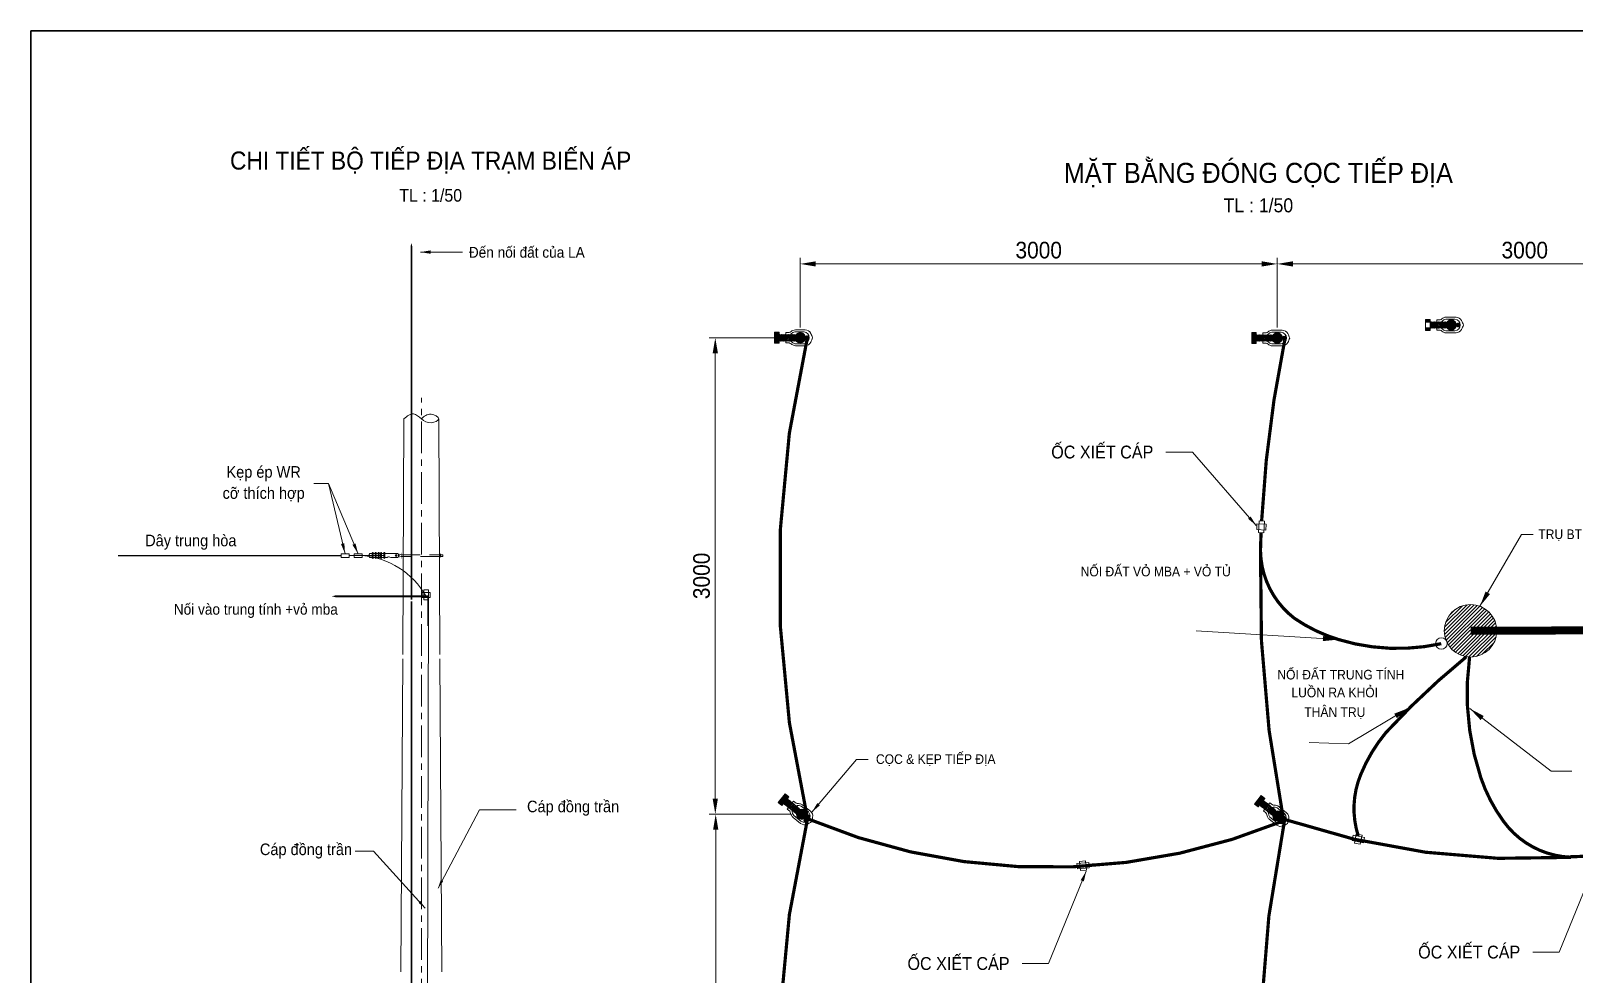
# Model space of a CAD drawing. Header units: millimetres. Extents: x 330554 to 656471, y 11007 to 130943.
# Drawn here: x 481344 to 492492, y 99739 to 106551 of the extents above; entities that cross this region are included whole.
import ezdxf
from ezdxf.enums import TextEntityAlignment as Align

# ---------------------------------------------------------------- set-up
doc = ezdxf.new("R2010")
doc.units = ezdxf.units.MM
doc.header["$LTSCALE"] = 6
doc.linetypes.add('CENTER', pattern=[50.8, 31.75, -6.35, 6.35, -6.35])
doc.linetypes.add('DASHED', pattern=[19.05, 12.7, -6.35])
for name, color, linetype, lineweight in [('Co ban', 3, 'Continuous', 13), ('DIM', 4, 'Continuous', 13), ('Duong day', 5, 'Continuous', 30), ('Hatch', 250, 'Continuous', 13), ('Net dam', 1, 'Continuous', 18), ('netlonkhungten', 32, 'Continuous', 35), ('Text', 7, 'Continuous', 13), ('Truc', 6, 'Continuous', 9)]:
    doc.layers.add(name, color=color, linetype=linetype, lineweight=lineweight)
doc.styles.add('VNI-HELVE', font='VHELVEN.TTF', dxfattribs={"width": 0.9})
doc.dimstyles.new('D50', dxfattribs={"dimtxt": 60, "dimasz": 75, "dimexe": 30, "dimexo": 50, "dimgap": 25, "dimtad": 1, "dimdec": 0, "dimdsep": 46, "dimtxsty": 'VNI-HELVE', "dimcen": 0, "dimclrd": 256, "dimclre": 256, "dimclrt": 7, "dimadec": 0, "dimazin": 0, "dimtfac": 1, "dimtdec": 0, "dimtmove": 1, "dimatfit": 3, "dimfxl": 1, "dimtolj": 1, "dimtzin": 0, "dimlwd": -1, "dimlwe": -1, "dimarcsym": 0})

# ---------------------------------------------------------------- blocks, each defined once
blk = doc.blocks.new('*D279')
at = {"layer": 'Defpoints', "color": 0, "transparency": 16777216}
for p in [(486901, 104335, 3), (486288, 100894), (486912, 100894, 3)]:
    blk.add_point(p, dxfattribs=at)
at = {"layer": 'DIM', "transparency": 16777216}
for p, q in [((486826, 104335), (486243, 104335)), ((486288, 104222), (486288, 101007)), ((486837, 100894), (486243, 100894))]:
    blk.add_line(p, q, dxfattribs=at)
for points in [[(486269, 104222), (486307, 104222), (486288, 104335)], [(486269, 101007), (486307, 101007), (486288, 100894)]]:
    blk.add_solid(points, dxfattribs=at)
at = {"layer": 'DIM', "color": 7, "transparency": 16777216, "insert": (486189, 102615), "char_height": 270, "attachment_point": 5, "rotation": 90, "style": 'VNI-HELVE'}
blk.add_mtext('\\A1;{\\H0.4444x;3000}', dxfattribs=at)
blk = doc.blocks.new('*D280')
at = {"layer": 'Defpoints', "color": 0, "transparency": 16777216}
for p in [(486912, 100894), (486291, 97394), (486902, 97394, 3)]:
    blk.add_point(p, dxfattribs=at)
at = {"layer": 'DIM', "transparency": 16777216}
for p, q in [((486837, 100894), (486246, 100894)), ((486291, 100782), (486291, 97506)), ((486827, 97394), (486246, 97394))]:
    blk.add_line(p, q, dxfattribs=at)
for points in [[(486272, 100782), (486310, 100782), (486291, 100894)], [(486272, 97506), (486310, 97506), (486291, 97394)]]:
    blk.add_solid(points, dxfattribs=at)
at = {"layer": 'DIM', "color": 7, "transparency": 16777216, "insert": (486192, 99144), "char_height": 270, "attachment_point": 5, "rotation": 90, "style": 'VNI-HELVE'}
blk.add_mtext('\\A1;{\\H0.4444x;3000}', dxfattribs=at)
blk = doc.blocks.new('*D281')
at = {"layer": 'Defpoints', "color": 0, "transparency": 16777216}
for p in [(490347, 104868), (486901, 104335, 3), (490347, 104333, 3)]:
    blk.add_point(p, dxfattribs=at)
at = {"layer": 'DIM', "transparency": 16777216}
for p, q in [((486901, 104410), (486901, 104913)), ((490347, 104408), (490347, 104913)), ((487014, 104868), (490235, 104868))]:
    blk.add_line(p, q, dxfattribs=at)
for points in [[(487014, 104887), (487014, 104849), (486901, 104868)], [(490235, 104887), (490235, 104849), (490347, 104868)]]:
    blk.add_solid(points, dxfattribs=at)
at = {"layer": 'DIM', "color": 7, "transparency": 16777216, "insert": (488624, 104967), "char_height": 270, "attachment_point": 5, "style": 'VNI-HELVE'}
blk.add_mtext('\\A1;{\\H0.4444x;3000}', dxfattribs=at)
blk = doc.blocks.new('*D282')
at = {"layer": 'Defpoints', "color": 0, "transparency": 16777216}
for p in [(493923, 104868), (490347, 104333, 3), (493923, 104333, 3)]:
    blk.add_point(p, dxfattribs=at)
at = {"layer": 'DIM', "transparency": 16777216}
for p, q in [((490347, 104408), (490347, 104913)), ((493923, 104408), (493923, 104913)), ((490460, 104868), (493811, 104868))]:
    blk.add_line(p, q, dxfattribs=at)
for points in [[(490460, 104887), (490460, 104849), (490347, 104868)], [(493811, 104887), (493811, 104849), (493923, 104868)]]:
    blk.add_solid(points, dxfattribs=at)
at = {"layer": 'DIM', "color": 7, "transparency": 16777216, "insert": (492135, 104967), "char_height": 270, "attachment_point": 5, "style": 'VNI-HELVE'}
blk.add_mtext('\\A1;{\\H0.4444x;3000}', dxfattribs=at)

msp = doc.modelspace()

# ---------------------------------------------------------------- hatches: boundary and pattern name
at = {"layer": 'Hatch'}
h = msp.add_hatch(dxfattribs=at)
h.set_pattern_fill('LINE', color=256, scale=0.926166, angle=45, style=0)
h.set_pattern_definition([(135, (1190933.7444, -50868.845), (2.079300986, 2.079300986), [])])
h.paths.add_polyline_path([(491417.887, 104466.332), (491451.134, 104466.332), (491451.134, 104446.989), (491417.887, 104446.989)])
h = msp.add_hatch(dxfattribs=at)
h.set_pattern_fill('LINE', color=256, scale=0.926166, angle=45, style=0)
h.set_pattern_definition([(135, (1190516.4813, -50868.845), (2.079300986, 2.079300986), [])])
h.paths.add_polyline_path([(491565.653, 104426.848, -1), (491639.746, 104426.848, -1)])
h = msp.add_hatch(dxfattribs=at)
h.set_pattern_fill('LINE', color=256, scale=0.926166, angle=45, style=0)
h.set_pattern_definition([(135, (1186232.2242, -50960.8487), (2.079300986, 2.079300986), [])])
h.paths.add_polyline_path([(486716.366, 104374.328), (486749.614, 104374.328), (486749.614, 104354.985), (486716.366, 104354.985)])
h = msp.add_hatch(dxfattribs=at)
h.set_pattern_fill('LINE', color=256, scale=0.926166, style=0)
h.set_pattern_definition([(180, (1186232.2242, -50960.8487), (0, 2.940575654), [])])
h.paths.add_polyline_path([(486716.366, 104354.985), (486749.614, 104354.985), (486749.614, 104314.704), (486716.366, 104314.704)])
h = msp.add_hatch(dxfattribs=at)
h.set_pattern_fill('LINE', color=256, scale=0.926166, angle=45, style=0)
h.set_pattern_definition([(135, (1185814.961, -50960.8487), (2.079300986, 2.079300986), [])])
h.paths.add_polyline_path([(486864.133, 104334.844, -1), (486938.226, 104334.844, -1)])
h = msp.add_hatch(dxfattribs=at)
h.set_pattern_fill('LINE', color=256, scale=0.926166, angle=45, style=0)
h.set_pattern_definition([(135, (1189678.3913, -50962.9347), (2.079300986, 2.079300986), [])])
h.paths.add_polyline_path([(490162.534, 104372.242), (490195.781, 104372.242), (490195.781, 104352.899), (490162.534, 104352.899)])
h = msp.add_hatch(dxfattribs=at)
h.set_pattern_fill('LINE', color=256, scale=0.926166, style=0)
h.set_pattern_definition([(180, (1189678.3913, -50962.9347), (0, 2.940575654), [])])
h.paths.add_polyline_path([(490162.534, 104352.899), (490195.781, 104352.899), (490195.781, 104312.618), (490162.534, 104312.618)])
h = msp.add_hatch(dxfattribs=at)
h.set_pattern_fill('LINE', color=256, scale=0.926166, angle=45, style=0)
h.set_pattern_definition([(135, (1189261.1282, -50962.9347), (2.079300986, 2.079300986), [])])
h.paths.add_polyline_path([(490310.3, 104332.758, -1), (490384.393, 104332.758, -1)])
h = msp.add_hatch(dxfattribs=at)
h.set_pattern_fill('LINE', color=256, scale=0.926166, angle=45, style=0)
h.set_pattern_definition([(225, (1190933.7444, 259722.5414), (2.079300986, -2.079300986), [])])
h.paths.add_polyline_path([(491417.887, 104387.365), (491451.134, 104387.365), (491451.134, 104406.708), (491417.887, 104406.708)])
h = msp.add_hatch(dxfattribs=at)
h.set_pattern_fill('LINE', color=256, scale=0.926166, angle=45, style=0)
h.set_pattern_definition([(225, (1186232.2242, 259630.5376), (2.079300986, -2.079300986), [])])
h.paths.add_polyline_path([(486716.366, 104295.361), (486749.614, 104295.361), (486749.614, 104314.704), (486716.366, 104314.704)])
h = msp.add_hatch(dxfattribs=at)
h.set_pattern_fill('LINE', color=256, scale=0.926166, angle=45, style=0)
h.set_pattern_definition([(225, (1189678.3913, 259628.4516), (2.079300986, -2.079300986), [])])
h.paths.add_polyline_path([(490162.534, 104293.275), (490195.781, 104293.275), (490195.781, 104312.618), (490162.534, 104312.618)])
h = msp.add_hatch(dxfattribs=at)
h.set_pattern_fill('LINE', color=256, scale=5.788535, angle=45, style=0)
h.set_pattern_definition([(45, (333052.846, 66706.126), (-12.9956312, 12.9956312), [])])
h.paths.add_polyline_path([(491553.56, 102218.698, 1), (491932.949, 102218.698, 1)])
h = msp.add_hatch(dxfattribs=at)
h.set_pattern_fill('LINE', color=256, scale=0.926166, angle=-38.6240022, style=0)
h.set_pattern_definition([(141.37599777, (936334.01, -456959.2913), (1.835527716, 2.29735134), [])])
h.paths.add_polyline_path([(486780.136, 101025.259), (486806.111, 101004.505), (486780.967, 100973.036), (486754.993, 100993.789)])
h = msp.add_hatch(dxfattribs=at)
h.set_pattern_fill('LINE', color=256, scale=0.926166, angle=6.3759978, style=0)
h.set_pattern_definition([(96.37599777, (936334.01, -456959.2913), (2.922386806, 0.326558617), [])])
h.paths.add_polyline_path([(486792.21, 101040.37), (486818.185, 101019.617), (486806.111, 101004.505), (486780.136, 101025.259)])
h = msp.add_hatch(dxfattribs=at)
h.set_pattern_fill('LINE', color=256, scale=0.926166, angle=-38.6240022, style=0)
h.set_pattern_definition([(141.37599777, (939773.259, -456970.9868), (1.835527716, 2.29735134), [])])
h.paths.add_polyline_path([(490219.385, 101013.563), (490245.36, 100992.81), (490220.217, 100961.34), (490194.242, 100982.093)])
h = msp.add_hatch(dxfattribs=at)
h.set_pattern_fill('LINE', color=256, scale=0.926166, angle=6.3759978, style=0)
h.set_pattern_definition([(96.37599777, (939773.259, -456970.9868), (2.922386806, 0.326558617), [])])
h.paths.add_polyline_path([(490231.459, 101028.675), (490257.434, 101007.922), (490245.36, 100992.81), (490219.385, 101013.563)])
h = msp.add_hatch(dxfattribs=at)
h.set_pattern_fill('LINE', color=256, scale=0.926166, angle=6.3759978, style=0)
h.set_pattern_definition([(186.37599777, (1130207.3072, -214306.96), (0.326558617, -2.922386806), [])])
h.paths.add_polyline_path([(486742.919, 100978.677), (486768.893, 100957.924), (486780.967, 100973.036), (486754.993, 100993.789)])
h = msp.add_hatch(dxfattribs=at)
h.set_pattern_fill('LINE', color=256, scale=0.926166, angle=6.3759978, style=0)
h.set_pattern_definition([(96.37599777, (936008.0194, -456698.8328), (2.922386806, 0.326558617), [])])
h.paths.add_polyline_path([(486883.008, 100917.287, -1), (486940.894, 100871.037, -1)])
h = msp.add_hatch(dxfattribs=at)
h.set_pattern_fill('LINE', color=256, scale=0.926166, angle=6.3759978, style=0)
h.set_pattern_definition([(186.37599777, (1133646.5563, -214318.6556), (0.326558617, -2.922386806), [])])
h.paths.add_polyline_path([(490182.168, 100966.982), (490208.143, 100946.228), (490220.217, 100961.34), (490194.242, 100982.093)])
h = msp.add_hatch(dxfattribs=at)
h.set_pattern_fill('LINE', color=256, scale=0.926166, angle=6.3759978, style=0)
h.set_pattern_definition([(96.37599777, (939447.2686, -456710.5283), (2.922386806, 0.326558617), [])])
h.paths.add_polyline_path([(490322.257, 100905.591, -1), (490380.143, 100859.342, -1)])

# ---------------------------------------------------------------- linework, layer by layer
at = {"layer": 'Co ban', "linetype": 'DASHED', "ltscale": 1.8}
for p, q in [((484018.451, 102768.118, -2.894), (484295.07, 102768.147, -2.894)), ((484295.132, 102755.927, -2.894), (484018.451, 102755.903, -2.894))]:
    msp.add_line(p, q, dxfattribs=at)
at = {"layer": 'Co ban'}
msp.add_line((484217.283, 102477.645, -2.894), (484198.019, 96151.207, -2.894), dxfattribs=at)
for points, elevation in [([(490215.46, 103012.947), (490211.673, 102927.725), (490250.249, 102926.011), (490254.036, 103011.233)], -3.473), ([(490267.145, 102988.758), (490200.41, 102991.724), (490198.51, 102948.974), (490265.245, 102946.008)], -3.473), ([(483642.823, 102747.228), (483584.512, 102747.228), (483584.512, 102775.089), (483642.823, 102775.089)], -2.894), ([(483736.659, 102747.228), (483678.348, 102747.228), (483678.348, 102775.089), (483736.659, 102775.089)], -2.894), ([(484229.485, 102458.416), (484171.648, 102458.416), (484171.648, 102495.466), (484229.485, 102495.466)], -2.894), ([(484183.851, 102441.746), (484183.851, 102513.544), (484217.283, 102513.544), (484217.283, 102441.746)], -2.894), ([(490970.863, 100687.761), (490887.083, 100703.827), (490894.356, 100741.75), (490978.136, 100725.684)], -2.894), ([(490959.311, 100743.644), (490946.73, 100678.038), (490904.703, 100686.098), (490917.284, 100751.704)], -2.894), ([(488962.309, 100557.346), (488968.096, 100490.796), (488925.464, 100487.089), (488919.677, 100553.639)], -3.473), ([(488988.663, 100506.731), (488903.677, 100499.341), (488900.333, 100537.81), (488985.318, 100545.2)], -3.473)]:
    msp.add_lwpolyline(points, close=True, dxfattribs=dict(at, elevation=elevation))
at = {"layer": 'Co ban', "elevation": -2.894}
for points in [[(483817.803, 102745.493), (483817.803, 102779.853, 1.027733994), (483810.667, 102779.853), (483810.667, 102745.493, 1.027733992), (483817.803, 102745.493)], [(483837.931, 102745.493), (483837.931, 102779.853, 1.027733994), (483830.796, 102779.853), (483830.796, 102745.493, 1.027733992), (483837.931, 102745.493)], [(483859.402, 102745.493), (483859.402, 102779.853, 1.027733994), (483852.267, 102779.853), (483852.267, 102745.493, 1.027733992), (483859.402, 102745.493)], [(483877.92, 102745.493), (483877.92, 102779.853, 1.027733994), (483870.785, 102779.853), (483870.785, 102745.493, 1.027733992), (483877.92, 102745.493)], [(483900.733, 102745.493), (483900.733, 102779.853, 1.027733994), (483893.597, 102779.853), (483893.597, 102745.493, 1.027733992), (483900.733, 102745.493)], [(483992.855, 102746.749, 0.508008624), (483992.909, 102777.875), (483791.904, 102777.996, 0.324322902), (483791.793, 102746.749), (483911.938, 102746.749, 0.168304844), (483921.154, 102751.249, -0.265370327), (483931.749, 102752.486, 0.080151677), (483956.923, 102746.749)]]:
    msp.add_lwpolyline(points, format="xyb", close=True, dxfattribs=at)
for points, const_width in [([(484024.453, 102783.642), (484024.453, 102738.874)], 2.29), ([(484296.3, 102783.654), (484296.3, 102738.885)], 2.29), ([(484301.597, 102775.496), (484301.597, 102748.32)], 12.215)]:
    msp.add_lwpolyline(points, dxfattribs=dict(at, const_width=const_width))
for points in [[(483995.833, 102749.43), (484018.37, 102755.903)], [(484018.451, 102768.118), (483996.465, 102774.495)], [(484000.655, 102760.066), (484007.269, 102761.848), (484000.737, 102763.742)], [(484296.684, 102768.154), (484319.997, 102768.154), (484319.997, 102755.939), (484296.684, 102755.939)]]:
    msp.add_lwpolyline(points, dxfattribs=at)
at = {"layer": 'Co ban'}
for radius in [7.891, 4.886]:
    msp.add_circle((483982.755, 102762.126, -2.894), radius, dxfattribs=at)
msp.add_arc((483688.698, 102174.868, -2.894), 588.798, 30.1152164, 85.3277251, dxfattribs=at)
msp.add_spline([(484039.335, 103749.786, -2.894), (484109.075, 103785.005, -2.894), (484164.694, 103749.349, -2.894), (484236.433, 103721.571, -2.894), (484290.052, 103748.912, -2.894), (484235.629, 103782.515, -2.894), (484164.694, 103749.349, -2.894)], degree=3, dxfattribs=at)
at = {"layer": 'Duong day', "ltscale": 3, "elevation": -6.027}
msp.add_lwpolyline([(484093.139, 104167.055, 12.529, 12.529, 0), (484093.036, 104878.852, 66.823, 0, 0), (484093.036, 105019.046, 0, 0, 0)], format="xyseb", dxfattribs=at)
at = {"layer": 'Duong day', "ltscale": 2, "const_width": 23.154}
for points in [[(486953.268, 100867.309, -0.117308238), (486952.654, 104332.758, -5.627853666)], [(490234.287, 103012.111, -0.037833355), (490400.992, 104317.374)], [(490225.769, 102790.033, -0.004224011), (490230.322, 102926.896)], [(490391.565, 100858.632, -0.056040768), (490226.006, 102795.147, -0.035614051)], [(486953.268, 100856.139, 0.11759671), (486953.268, 97393.965, 5.627853666)], [(490390.306, 100845.128, -0.199495797), (486953.268, 100861.738)], [(490399.46, 100847.461, 0.101766632), (490398.845, 97382.012, 5.627853666)], [(492467.23, 100582.356, -0.096904686), (490396.25, 100857.385, -0.047638755)]]:
    msp.add_lwpolyline(points, format="xyb", dxfattribs=at)
at = {"layer": 'Duong day', "ltscale": 3, "const_width": 12.529, "elevation": -6.027}
msp.add_lwpolyline([(484093.482, 102443.341), (484093.139, 104167.055)], dxfattribs=at)
at = {"layer": 'Duong day', "ltscale": 2, "const_width": 23.154, "elevation": -3.473}
for points in [[(491531.638, 102125.675, -0.129302108), (490789.467, 102155.48, -0.076282544), (490471.333, 102308.529, -0.228568386), (490226.006, 102795.147, -0.228568386)], [(491713.376, 102031.182, 0.036429537), (491131.81, 101483.479, 0.076282544), (490950.141, 101180.774, 0.178095917), (490932.555, 100736.389, 0.228568386)], [(491736.258, 102027.416, 0.1148194), (491817.495, 101158.047, 0.076282544), (491980.084, 100844.681, 0.231702664), (492467.137, 100583.428, 0.228568386)], [(492608.777, 100594.069, -0.015625885), (492463.559, 100586.767, -0.002588427)], [(489043.645, 100529.216, -0.002588427), (488987.067, 100525.09, -0.002588427)]]:
    msp.add_lwpolyline(points, format="xyb", dxfattribs=at)
at = {"layer": 'Duong day', "elevation": -2.894}
for points in [[(483584.512, 102761.159), (481974.69, 102761.159)], [(483900.733, 102762.673), (483642.823, 102761.159)]]:
    msp.add_lwpolyline(points, dxfattribs=at)
at = {"layer": 'Duong day', "ltscale": 3}
msp.add_lwpolyline([(484214.197, 102253.805, 12.529, 12.529, 0), (484214.197, 102467.815, 14.095, 14.095, 0), (483674.396, 102467.815, 75.176, 0, 0), (483516.677, 102467.815, 0, 0, 0)], format="xyseb", dxfattribs=at)
at = {"layer": 'Duong day', "linetype": 'DASHED', "ltscale": 2, "const_width": 12.529, "elevation": 0.238}
msp.add_lwpolyline([(484093.036, 102431.727), (484093.036, 96070.579), (483902.647, 96070.579)], dxfattribs=at)
at = {"layer": 'Duong day', "ltscale": 2, "const_width": 57.885, "elevation": -3.473}
msp.add_lwpolyline([(491743.255, 102218.698), (495373.347, 102231.281)], dxfattribs=at)
at = {"layer": 'Net dam', "elevation": -2.894}
for points in [[(491451.134, 104387.365), (491417.887, 104387.365), (491417.887, 104466.332), (491451.134, 104466.332)], [(491565.653, 104446.953), (491565.653, 104403.352), (491561.645, 104406.93), (491565.653, 104446.953)]]:
    msp.add_lwpolyline(points, close=True, dxfattribs=at)
for points in [[(491455.842, 104450.252), (491451.134, 104446.989), (491451.134, 104403.261)], [(491451.134, 104403.261), (491451.136, 104403.259), (491455.763, 104406.837), (491459.771, 104446.86), (491455.842, 104450.252)], [(491455.842, 104450.252), (491451.136, 104403.259)], [(491464.674, 104450.345), (491459.78, 104446.953), (491455.772, 104406.93), (491459.968, 104403.352), (491464.595, 104406.93), (491468.603, 104446.953), (491464.674, 104450.345)], [(491464.674, 104450.345), (491459.968, 104403.352)], [(491473.497, 104450.345), (491468.603, 104446.953), (491464.595, 104406.93), (491468.791, 104403.352), (491473.418, 104406.93), (491477.426, 104446.953), (491473.497, 104450.345)], [(491473.497, 104450.345), (491468.791, 104403.352)], [(491482.32, 104450.345), (491477.426, 104446.953), (491473.418, 104406.93), (491477.614, 104403.352), (491482.241, 104406.93), (491486.248, 104446.953), (491482.32, 104450.345)], [(491482.32, 104450.345), (491477.614, 104403.352)], [(491491.142, 104450.345), (491486.248, 104446.953), (491482.241, 104406.93), (491486.437, 104403.352), (491491.063, 104406.93), (491495.071, 104446.953), (491491.142, 104450.345)], [(491491.142, 104450.345), (491486.437, 104403.352)], [(491503.894, 104446.953), (491499.965, 104450.345), (491495.071, 104446.953), (491491.063, 104406.93), (491495.259, 104403.352), (491499.886, 104406.93)], [(491526.354, 104406.93), (491530.55, 104403.352), (491535.177, 104406.93), (491539.185, 104446.953), (491535.256, 104450.345), (491530.362, 104446.953)], [(491535.256, 104450.345), (491530.55, 104403.352)], [(491544.079, 104450.345), (491539.185, 104446.953), (491535.177, 104406.93), (491539.373, 104403.352), (491544, 104406.93), (491548.008, 104446.953), (491544.079, 104450.345)], [(491544.079, 104450.345), (491539.373, 104403.352)], [(491552.901, 104450.345), (491548.008, 104446.953), (491544, 104406.93), (491548.196, 104403.352), (491552.823, 104406.93), (491556.83, 104446.953), (491552.901, 104450.345)], [(491552.901, 104450.345), (491548.196, 104403.352)], [(491561.724, 104450.345), (491556.83, 104446.953), (491552.823, 104406.93), (491557.019, 104403.352), (491561.645, 104406.93), (491565.653, 104446.953), (491561.724, 104450.345)], [(491561.724, 104450.345), (491557.019, 104403.352)], [(491451.134, 104446.989), (491417.887, 104446.989)], [(491451.134, 104406.708), (491417.887, 104406.708)], [(491498.669, 104437.401), (491495.259, 104403.352)], [(491527.8, 104421.372), (491529.74, 104440.743)], [(484039.335, 103749.786), (484030.706, 102047.166)], [(484298.739, 102047.125), (484290.076, 103749.594)], [(484030.535, 102015.843), (484017.522, 99755.009)], [(484311.976, 99754.967), (484298.911, 102015.801)]]:
    msp.add_lwpolyline(points, dxfattribs=at)
for points in [[(491498.669, 104389.654), (491522.745, 104389.654, -0.076893227), (491536.685, 104381.86, 0.067086284), (491548.719, 104374.678, 0.109258483), (491568.842, 104369.579), (491638.215, 104369.579, 0.268911551), (491678.745, 104395.083, 0.035181457), (491692.376, 104426.848, 0.035181457), (491678.745, 104458.613, 0.268911551), (491638.215, 104484.117), (491568.842, 104484.117, 0.109258483), (491548.719, 104479.018, 0.067086284), (491536.685, 104471.836, -0.076893227), (491522.745, 104464.042), (491498.669, 104464.042)], [(491563.721, 104384.082), (491630.418, 104384.082, 0.89432669), (491630.418, 104469.615), (491563.721, 104469.615, 0.848047465)]]:
    msp.add_lwpolyline(points, format="xyb", close=True, dxfattribs=at)
at = {"layer": 'Net dam', "linetype": 'DASHED', "ltscale": 0.08, "elevation": -2.894}
for points in [[(491499.965, 104450.345), (491498.669, 104437.401)], [(491512.717, 104446.953), (491508.788, 104450.345), (491503.894, 104446.953), (491499.886, 104406.93), (491504.082, 104403.352), (491508.709, 104406.93)], [(491521.539, 104446.953), (491517.61, 104450.345), (491512.717, 104446.953), (491508.709, 104406.93), (491512.905, 104403.352), (491517.532, 104406.93)], [(491529.74, 104440.743), (491530.362, 104446.953), (491526.433, 104450.345), (491521.539, 104446.953), (491517.532, 104406.93), (491521.728, 104403.352), (491526.354, 104406.93), (491527.795, 104421.32)]]:
    msp.add_lwpolyline(points, dxfattribs=at)
at = {"layer": 'Net dam', "linetype": 'DASHED', "ltscale": 0.05, "elevation": -2.894}
for points in [[(491508.788, 104450.345), (491504.082, 104403.352)], [(491517.61, 104450.345), (491512.905, 104403.352)], [(491526.433, 104450.345), (491521.728, 104403.352)]]:
    msp.add_lwpolyline(points, dxfattribs=at)
at = {"layer": 'Net dam'}
for points in [[(486749.614, 104295.361), (486716.366, 104295.361), (486716.366, 104374.328), (486749.614, 104374.328)], [(486864.133, 104354.949), (486864.133, 104311.348), (486860.125, 104314.926), (486864.133, 104354.949)], [(490195.781, 104293.275), (490162.534, 104293.275), (490162.534, 104372.242), (490195.781, 104372.242)], [(490310.3, 104352.863), (490310.3, 104309.262), (490306.292, 104312.84), (490310.3, 104352.863)], [(486768.893, 100957.924), (486742.919, 100978.677), (486792.21, 101040.37), (486818.185, 101019.617)], [(490208.143, 100946.228), (490182.168, 100966.982), (490231.459, 101028.675), (490257.434, 101007.922)], [(486895.558, 100932.994), (486868.342, 100898.93), (486867.444, 100904.227), (486895.558, 100932.994)], [(490334.807, 100921.298), (490307.591, 100887.235), (490306.693, 100892.532), (490334.807, 100921.298)]]:
    msp.add_lwpolyline(points, close=True, dxfattribs=at)
for points in [[(486749.614, 104354.985), (486716.366, 104354.985)], [(486754.322, 104358.248), (486749.614, 104354.985), (486749.614, 104311.257)], [(486749.614, 104311.257), (486749.616, 104311.255), (486754.243, 104314.833), (486758.251, 104354.856), (486754.322, 104358.248)], [(486754.322, 104358.248), (486749.616, 104311.255)], [(486763.154, 104358.341), (486758.26, 104354.949), (486754.252, 104314.926), (486758.448, 104311.348), (486763.075, 104314.926), (486767.083, 104354.949), (486763.154, 104358.341)], [(486763.154, 104358.341), (486758.448, 104311.348)], [(486771.977, 104358.341), (486767.083, 104354.949), (486763.075, 104314.926), (486767.271, 104311.348), (486771.898, 104314.926), (486775.905, 104354.949), (486771.977, 104358.341)], [(486771.977, 104358.341), (486767.271, 104311.348)], [(486780.799, 104358.341), (486775.905, 104354.949), (486771.898, 104314.926), (486776.094, 104311.348), (486780.72, 104314.926), (486784.728, 104354.949), (486780.799, 104358.341)], [(486780.799, 104358.341), (486776.094, 104311.348)], [(486789.622, 104358.341), (486784.728, 104354.949), (486780.72, 104314.926), (486784.916, 104311.348), (486789.543, 104314.926), (486793.551, 104354.949), (486789.622, 104358.341)], [(486789.622, 104358.341), (486784.916, 104311.348)], [(486802.374, 104354.949), (486798.445, 104358.341), (486793.551, 104354.949), (486789.543, 104314.926), (486793.739, 104311.348), (486798.366, 104314.926)], [(486797.149, 104345.397), (486793.739, 104311.348)], [(486824.834, 104314.926), (486829.03, 104311.348), (486833.657, 104314.926), (486837.665, 104354.949), (486833.736, 104358.341), (486828.842, 104354.949)], [(486826.28, 104329.368), (486828.22, 104348.739)], [(486833.736, 104358.341), (486829.03, 104311.348)], [(486842.558, 104358.341), (486837.665, 104354.949), (486833.657, 104314.926), (486837.853, 104311.348), (486842.48, 104314.926), (486846.487, 104354.949), (486842.558, 104358.341)], [(486842.558, 104358.341), (486837.853, 104311.348)], [(486851.381, 104358.341), (486846.487, 104354.949), (486842.48, 104314.926), (486846.676, 104311.348), (486851.302, 104314.926), (486855.31, 104354.949), (486851.381, 104358.341)], [(486851.381, 104358.341), (486846.676, 104311.348)], [(486860.204, 104358.341), (486855.31, 104354.949), (486851.302, 104314.926), (486855.498, 104311.348), (486860.125, 104314.926), (486864.133, 104354.949), (486860.204, 104358.341)], [(486860.204, 104358.341), (486855.498, 104311.348)], [(490195.781, 104352.899), (490162.534, 104352.899)], [(490200.489, 104356.162), (490195.781, 104352.899), (490195.781, 104309.171)], [(490195.781, 104309.171), (490195.783, 104309.169), (490200.41, 104312.747), (490204.418, 104352.77), (490200.489, 104356.162)], [(490200.489, 104356.162), (490195.783, 104309.169)], [(490209.321, 104356.255), (490204.427, 104352.863), (490200.419, 104312.84), (490204.615, 104309.262), (490209.242, 104312.84), (490213.25, 104352.863), (490209.321, 104356.255)], [(490209.321, 104356.255), (490204.615, 104309.262)], [(490218.144, 104356.255), (490213.25, 104352.863), (490209.242, 104312.84), (490213.438, 104309.262), (490218.065, 104312.84), (490222.072, 104352.863), (490218.144, 104356.255)], [(490218.144, 104356.255), (490213.438, 104309.262)], [(490226.966, 104356.255), (490222.072, 104352.863), (490218.065, 104312.84), (490222.261, 104309.262), (490226.887, 104312.84), (490230.895, 104352.863), (490226.966, 104356.255)], [(490226.966, 104356.255), (490222.261, 104309.262)], [(490235.789, 104356.255), (490230.895, 104352.863), (490226.887, 104312.84), (490231.083, 104309.262), (490235.71, 104312.84), (490239.718, 104352.863), (490235.789, 104356.255)], [(490235.789, 104356.255), (490231.083, 104309.262)], [(490248.541, 104352.863), (490244.612, 104356.255), (490239.718, 104352.863), (490235.71, 104312.84), (490239.906, 104309.262), (490244.533, 104312.84)], [(490243.316, 104343.311), (490239.906, 104309.262)], [(490271.001, 104312.84), (490275.197, 104309.262), (490279.824, 104312.84), (490283.832, 104352.863), (490279.903, 104356.255), (490275.009, 104352.863)], [(490272.447, 104327.282), (490274.387, 104346.653)], [(490279.903, 104356.255), (490275.197, 104309.262)], [(490288.726, 104356.255), (490283.832, 104352.863), (490279.824, 104312.84), (490284.02, 104309.262), (490288.647, 104312.84), (490292.654, 104352.863), (490288.726, 104356.255)], [(490288.726, 104356.255), (490284.02, 104309.262)], [(490297.548, 104356.255), (490292.654, 104352.863), (490288.647, 104312.84), (490292.843, 104309.262), (490297.469, 104312.84), (490301.477, 104352.863), (490297.548, 104356.255)], [(490297.548, 104356.255), (490292.843, 104309.262)], [(490306.371, 104356.255), (490301.477, 104352.863), (490297.469, 104312.84), (490301.665, 104309.262), (490306.292, 104312.84), (490310.3, 104352.863), (490306.371, 104356.255)], [(490306.371, 104356.255), (490301.665, 104309.262)], [(486749.614, 104314.704), (486716.366, 104314.704)], [(490195.781, 104312.618), (490162.534, 104312.618)], [(486811.826, 101004.116), (486806.111, 101004.505), (486778.816, 100970.343)], [(486811.826, 101004.116), (486778.816, 100970.34)], [(486778.816, 100970.343), (486778.816, 100970.34), (486784.664, 100970.247), (486812.778, 100999.014), (486811.826, 101004.116)], [(486806.111, 101004.505), (486780.136, 101025.259)], [(486818.784, 100998.676), (486812.843, 100999.08), (486784.73, 100970.314), (486785.774, 100964.899), (486791.623, 100964.807), (486819.736, 100993.573), (486818.784, 100998.676)], [(486818.784, 100998.676), (486785.774, 100964.899)], [(490245.36, 100992.81), (490219.385, 101013.563)], [(486780.967, 100973.036), (486754.993, 100993.789)], [(486825.677, 100993.168), (486819.736, 100993.573), (486791.623, 100964.807), (486792.667, 100959.392), (486798.515, 100959.299), (486826.629, 100988.066), (486825.677, 100993.168)], [(486825.677, 100993.168), (486792.667, 100959.392)], [(486832.57, 100987.661), (486826.629, 100988.066), (486798.515, 100959.299), (486799.56, 100953.885), (486805.408, 100953.792), (486833.522, 100982.559), (486832.57, 100987.661)], [(486832.57, 100987.661), (486799.56, 100953.885)], [(486839.463, 100982.154), (486833.522, 100982.559), (486805.408, 100953.792), (486806.453, 100948.378), (486812.301, 100948.285), (486840.415, 100977.052), (486839.463, 100982.154)], [(486839.463, 100982.154), (486806.453, 100948.378)], [(486847.308, 100971.544), (486846.355, 100976.647), (486840.415, 100977.052), (486812.301, 100948.285), (486813.346, 100942.87), (486819.194, 100942.778)], [(486837.263, 100967.343), (486813.346, 100942.87)], [(486839.872, 100926.256), (486840.917, 100920.842), (486846.765, 100920.749), (486874.879, 100949.515), (486873.927, 100954.618), (486867.986, 100955.023)], [(486873.927, 100954.618), (486840.917, 100920.842)], [(486880.82, 100949.111), (486874.879, 100949.515), (486846.765, 100920.749), (486847.81, 100915.334), (486853.658, 100915.242), (486881.772, 100944.008), (486880.82, 100949.111)], [(486880.82, 100949.111), (486847.81, 100915.334)], [(486850.017, 100936.636), (486863.624, 100950.559)], [(486887.713, 100943.603), (486881.772, 100944.008), (486853.658, 100915.242), (486854.703, 100909.827), (486860.551, 100909.734), (486888.665, 100938.501), (486887.713, 100943.603)], [(486887.713, 100943.603), (486854.703, 100909.827)], [(486894.605, 100938.096), (486888.665, 100938.501), (486860.551, 100909.734), (486861.596, 100904.32), (486867.444, 100904.227), (486895.558, 100932.994), (486894.605, 100938.096)], [(486894.605, 100938.096), (486861.596, 100904.32)], [(490220.217, 100961.34), (490194.242, 100982.093)], [(490251.075, 100992.42), (490245.36, 100992.81), (490218.065, 100958.647)], [(490251.075, 100992.42), (490218.065, 100958.644)], [(490218.065, 100958.647), (490218.065, 100958.644), (490223.913, 100958.551), (490252.027, 100987.318), (490251.075, 100992.42)], [(490258.033, 100986.98), (490252.093, 100987.385), (490223.979, 100958.618), (490225.024, 100953.204), (490230.872, 100953.111), (490258.985, 100981.878), (490258.033, 100986.98)], [(490258.033, 100986.98), (490225.024, 100953.204)], [(490264.926, 100981.473), (490258.985, 100981.878), (490230.872, 100953.111), (490231.916, 100947.697), (490237.765, 100947.604), (490265.878, 100976.37), (490264.926, 100981.473)], [(490264.926, 100981.473), (490231.916, 100947.697)], [(490271.819, 100975.966), (490265.878, 100976.37), (490237.765, 100947.604), (490238.809, 100942.189), (490244.657, 100942.097), (490272.771, 100970.863), (490271.819, 100975.966)], [(490271.819, 100975.966), (490238.809, 100942.189)], [(490278.712, 100970.458), (490272.771, 100970.863), (490244.657, 100942.097), (490245.702, 100936.682), (490251.55, 100936.589), (490279.664, 100965.356), (490278.712, 100970.458)], [(490278.712, 100970.458), (490245.702, 100936.682)], [(490286.557, 100959.849), (490285.605, 100964.951), (490279.664, 100965.356), (490251.55, 100936.589), (490252.595, 100931.175), (490258.443, 100931.082)], [(490276.512, 100955.648), (490252.595, 100931.175)], [(490279.122, 100914.561), (490280.166, 100909.146), (490286.014, 100909.053), (490314.128, 100937.82), (490313.176, 100942.922), (490307.235, 100943.327)], [(490313.176, 100942.922), (490280.166, 100909.146)], [(490320.069, 100937.415), (490314.128, 100937.82), (490286.014, 100909.053), (490287.059, 100903.639), (490292.907, 100903.546), (490321.021, 100932.313), (490320.069, 100937.415)], [(490320.069, 100937.415), (490287.059, 100903.639)], [(490289.266, 100924.941), (490302.873, 100938.864)], [(490326.962, 100931.908), (490321.021, 100932.313), (490292.907, 100903.546), (490293.952, 100898.132), (490299.8, 100898.039), (490327.914, 100926.806), (490326.962, 100931.908)], [(490326.962, 100931.908), (490293.952, 100898.132)], [(490333.855, 100926.401), (490327.914, 100926.806), (490299.8, 100898.039), (490300.845, 100892.624), (490306.693, 100892.532), (490334.807, 100921.298), (490333.855, 100926.401)], [(490333.855, 100926.401), (490300.845, 100892.624)]]:
    msp.add_lwpolyline(points, dxfattribs=at)
for points in [[(486797.149, 104297.651), (486821.225, 104297.651, -0.076893227), (486835.165, 104289.856, 0.067086284), (486847.199, 104282.674, 0.109258483), (486867.321, 104277.575), (486936.695, 104277.575, 0.268911551), (486977.225, 104303.079, 0.035181457), (486990.856, 104334.844, 0.035181457), (486977.225, 104366.609, 0.268911551), (486936.695, 104392.113), (486867.321, 104392.113, 0.109258483), (486847.199, 104387.014, 0.067086284), (486835.165, 104379.833, -0.076893227), (486821.225, 104372.038), (486797.149, 104372.038)], [(486862.201, 104292.078), (486928.898, 104292.078, 0.89432669), (486928.898, 104377.611), (486862.201, 104377.611, 0.848047465)], [(490243.316, 104295.565), (490267.392, 104295.565, -0.076893227), (490281.332, 104287.77, 0.067086284), (490293.366, 104280.588, 0.109258483), (490313.488, 104275.489), (490382.862, 104275.489, 0.268911551), (490423.392, 104300.993, 0.035181457), (490437.023, 104332.758, 0.035181457), (490423.392, 104364.523, 0.268911551), (490382.862, 104390.027), (490313.488, 104390.027, 0.109258483), (490293.366, 104384.928, 0.067086284), (490281.332, 104377.747, -0.076893227), (490267.392, 104369.952), (490243.316, 104369.952)], [(490308.368, 104289.992), (490375.065, 104289.992, 0.89432669), (490375.065, 104375.525), (490308.368, 104375.525, 0.848047465)], [(486807.46, 100930.041), (486826.269, 100915.013, -0.076893227), (486832.295, 100900.222, 0.067086284), (486837.214, 100887.099, 0.109258483), (486849.752, 100870.555), (486903.95, 100827.251, 0.268911551), (486951.534, 100821.877, 0.035181457), (486982.012, 100838.185, 0.035181457), (486991.19, 100871.511, 0.268911551), (486975.446, 100916.735), (486921.247, 100960.039, 0.109258483), (486902.343, 100968.615, 0.067086284), (486888.458, 100970.517, -0.076893227), (486872.702, 100973.129), (486853.893, 100988.157)], [(486854.804, 100885.081), (486906.911, 100843.449, 0.89432669), (486960.302, 100910.272), (486908.194, 100951.905, 0.848047465)], [(490246.709, 100918.346), (490265.518, 100903.317, -0.076893227), (490271.544, 100888.526, 0.067086284), (490276.463, 100875.403, 0.109258483), (490289.001, 100858.859), (490343.199, 100815.556, 0.268911551), (490390.783, 100810.182, 0.035181457), (490421.261, 100826.49, 0.035181457), (490430.439, 100859.816, 0.268911551), (490414.695, 100905.04), (490360.496, 100948.343, 0.109258483), (490341.593, 100956.92, 0.067086284), (490327.708, 100958.821, -0.076893227), (490311.952, 100961.433), (490293.142, 100976.461)], [(490294.053, 100873.386), (490346.161, 100831.753, 0.89432669), (490399.551, 100898.576), (490347.443, 100940.209, 0.848047465)]]:
    msp.add_lwpolyline(points, format="xyb", close=True, dxfattribs=at)
at = {"layer": 'Net dam', "linetype": 'DASHED', "ltscale": 0.08}
for points in [[(486798.445, 104358.341), (486797.149, 104345.397)], [(486811.196, 104354.949), (486807.268, 104358.341), (486802.374, 104354.949), (486798.366, 104314.926), (486802.562, 104311.348), (486807.189, 104314.926)], [(486820.019, 104354.949), (486816.09, 104358.341), (486811.196, 104354.949), (486807.189, 104314.926), (486811.385, 104311.348), (486816.011, 104314.926)], [(486828.22, 104348.739), (486828.842, 104354.949), (486824.913, 104358.341), (486820.019, 104354.949), (486816.011, 104314.926), (486820.207, 104311.348), (486824.834, 104314.926), (486826.275, 104329.316)], [(490244.612, 104356.255), (490243.316, 104343.311)], [(490257.363, 104352.863), (490253.435, 104356.255), (490248.541, 104352.863), (490244.533, 104312.84), (490248.729, 104309.262), (490253.356, 104312.84)], [(490266.186, 104352.863), (490262.257, 104356.255), (490257.363, 104352.863), (490253.356, 104312.84), (490257.552, 104309.262), (490262.178, 104312.84)], [(490274.387, 104346.653), (490275.009, 104352.863), (490271.08, 104356.255), (490266.186, 104352.863), (490262.178, 104312.84), (490266.374, 104309.262), (490271.001, 104312.84), (490272.442, 104327.23)], [(486854.201, 100966.037), (486853.248, 100971.139), (486847.308, 100971.544), (486819.194, 100942.778), (486820.239, 100937.363), (486826.087, 100937.27)], [(486861.093, 100960.53), (486860.141, 100965.632), (486854.201, 100966.037), (486826.087, 100937.27), (486827.132, 100931.856), (486832.98, 100931.763)], [(486863.624, 100950.559), (486867.986, 100955.023), (486867.034, 100960.125), (486861.093, 100960.53), (486832.98, 100931.763), (486834.024, 100926.349), (486839.872, 100926.256), (486849.98, 100936.599)], [(486846.355, 100976.647), (486837.263, 100967.343)], [(490293.45, 100954.342), (490292.497, 100959.444), (490286.557, 100959.849), (490258.443, 100931.082), (490259.488, 100925.668), (490265.336, 100925.575)], [(490300.342, 100948.834), (490299.39, 100953.937), (490293.45, 100954.342), (490265.336, 100925.575), (490266.381, 100920.161), (490272.229, 100920.068)], [(490302.873, 100938.864), (490307.235, 100943.327), (490306.283, 100948.43), (490300.342, 100948.834), (490272.229, 100920.068), (490273.274, 100914.653), (490279.122, 100914.561), (490289.23, 100924.903)], [(490285.605, 100964.951), (490276.512, 100955.648)]]:
    msp.add_lwpolyline(points, dxfattribs=at)
at = {"layer": 'Net dam', "linetype": 'DASHED', "ltscale": 0.05}
for points in [[(486807.268, 104358.341), (486802.562, 104311.348)], [(486816.09, 104358.341), (486811.385, 104311.348)], [(486824.913, 104358.341), (486820.207, 104311.348)], [(490253.435, 104356.255), (490248.729, 104309.262)], [(490262.257, 104356.255), (490257.552, 104309.262)], [(490271.08, 104356.255), (490266.374, 104309.262)], [(486853.248, 100971.139), (486820.239, 100937.363)], [(486860.141, 100965.632), (486827.132, 100931.856)], [(486867.034, 100960.125), (486834.024, 100926.349)], [(490292.497, 100959.444), (490259.488, 100925.668)], [(490299.39, 100953.937), (490266.381, 100920.161)], [(490306.283, 100948.43), (490273.274, 100914.653)]]:
    msp.add_lwpolyline(points, dxfattribs=at)
at = {"layer": 'Net dam'}
for centre, radius in [((491602.7, 104426.848, -2.894), 37.047), ((486901.179, 104334.844), 37.047), ((486943.043, 104334.844), 4.817), ((486947.861, 104343.188), 4.817), ((486952.678, 104334.844), 4.817), ((486957.496, 104343.188), 4.817), ((486962.313, 104334.844), 4.817), ((490347.346, 104332.758), 37.047), ((490394.028, 104341.102), 4.817), ((490403.663, 104341.102), 4.817), ((491644.564, 104426.848, -2.894), 4.817), ((491649.381, 104435.192, -2.894), 4.817), ((491649.381, 104418.504, -2.894), 4.817), ((491654.199, 104426.848, -2.894), 4.817), ((491659.016, 104435.192, -2.894), 4.817), ((491659.016, 104418.504, -2.894), 4.817), ((491663.833, 104426.848, -2.894), 4.817), ((486947.861, 104326.5), 4.817), ((486957.496, 104326.5), 4.817), ((490389.211, 104332.758), 4.817), ((490394.028, 104324.414), 4.817), ((490398.845, 104332.758), 4.817), ((490403.663, 104324.414), 4.817), ((490408.48, 104332.758), 4.817), ((491743.255, 102218.698, -3.473), 189.694), ((491532.383, 102127.238, -3.473), 41.734), ((486911.951, 100894.162), 37.047), ((486950.918, 100879.803), 4.817), ((486959.89, 100883.315), 4.817), ((490351.2, 100882.467), 37.047), ((486933.113, 100849.8), 4.817), ((486934.557, 100859.326), 4.817), ((486940.64, 100843.786), 4.817), ((486942.085, 100853.312), 4.817), ((486943.529, 100862.838), 4.817), ((486949.474, 100870.277), 4.817), ((486949.612, 100847.298), 4.817), ((486951.057, 100856.823), 4.817), ((486957.001, 100864.263), 4.817), ((486958.446, 100873.789), 4.817), ((486965.973, 100867.775), 4.817), ((486967.418, 100877.301), 4.817), ((490372.362, 100838.104), 4.817), ((490373.807, 100847.63), 4.817), ((490379.889, 100832.09), 4.817), ((490381.334, 100841.616), 4.817), ((490382.779, 100851.142), 4.817), ((490388.723, 100858.582), 4.817), ((490388.861, 100835.602), 4.817), ((490390.167, 100868.108), 4.817), ((490390.306, 100845.128), 4.817), ((490396.25, 100852.568), 4.817), ((490397.695, 100862.094), 4.817), ((490399.139, 100871.619), 4.817), ((490405.222, 100856.079), 4.817), ((490406.667, 100865.605), 4.817)]:
    msp.add_circle(centre, radius, dxfattribs=at)
at = {"layer": 'netlonkhungten'}
msp.add_lwpolyline([(481344.206, 106550.891), (499895.484, 106550.891), (499895.484, 93112.526), (481344.206, 93112.526)], close=True, dxfattribs=at)
at = {"layer": 'Truc', "linetype": 'CENTER', "ltscale": 1.2}
msp.add_line((484164.799, 94357.208, -2.894), (484164.703, 103900.91, -2.894), dxfattribs=at)

# ---------------------------------------------------------------- texts
at = {"layer": 'Text', "style": 'VNI-HELVE', "width": 0.9}
for s, height, p in [('CHI TIEÁT BOÄ TIEÁP ÑÒA TRAÏM BIEÁN AÙP', 130.5135, (484232.179, 105549.15, 0.238)), ('MAËT BAÈNG ÑOÙNG COÏC TIEÁP ÑÒA', 144.71337, (490210.753, 105453.175, 5.427)), ('TL : 1/50', 91.3594, (484232.179, 105317.46, 0.238)), ('TL : 1/50', 101.2994, (490210.753, 105240.49, 5.427))]:
    msp.add_text(s, height=height, dxfattribs=at).set_placement(p, align=Align.CENTER)
for s, height, p in [('Ñeán noái ñaát cuûa LA', 78.3081, (484507.667, 104912.797, -2.894)), ('Daây trung hoøa', 83.52864, (482169.787, 102829.215, 0.238)), ('TRUÏ BTLT 12m', 69.46242, (492233.006, 102881.221)), ('NOÁI ÑAÁT VOÛ MBA + VOÛ TUÛ', 69.46242, (488926.953, 102611.744, -2.894)), ('Noái vaøo trung tính +voû mba', 78.3081, (482376.764, 102334.891)), ('NOÁI ÑAÁT TRUNG TÍNH ', 69.46242, (490347.742, 101867.105, -3.473)), ('LUOÀN RA KHOÛI', 69.46242, (490449.254, 101738.531, -2.894)), ('THAÂN TRUÏ', 69.4624, (490542.265, 101596.673, -2.894)), ('COÏC & KEÏP TIEÁP ÑÒA', 69.46242, (487448.395, 101257.303))]:
    msp.add_text(s, height=height, dxfattribs=at).set_placement(p)
for s, height, p in [('OÁC XIEÁT CAÙP', 92.61656, (489083.122, 103509.514)), ('Keïp eùp WR', 83.52864, (483025.655, 103365.726, -2.894)), ('côõ thích hôïp', 83.52864, (483025.655, 103213.261, -2.894)), ('Caùp ñoàng traàn', 83.52864, (485260.835, 100950.143, -6.027)), ('Caùp ñoàng traàn', 83.52864, (483331.3, 100640.57, -6.027)), ('OÁC XIEÁT CAÙP', 92.61656, (488044.85, 99815.951, -3.473)), ('OÁC XIEÁT CAÙP', 92.61656, (491733.565, 99898.527))]:
    msp.add_text(s, height=height, dxfattribs=at).set_placement(p, align=Align.MIDDLE_CENTER)

# ---------------------------------------------------------------- dimensions: what is measured, and where the dimension line sits
at = {"layer": 'DIM'}
for base, p1, p2, picture, middle in [((490347.346, 104867.904, -2.894), (486901.179, 104334.844), (490347.346, 104332.758), '*D281', (488624.263, 104967.069, -2.894)), ((493923.465, 104868.034, -2.894), (490347.346, 104332.758), (493923.465, 104332.758), '*D282', (492135.406, 104967.199, -2.894))]:
    dim = msp.add_linear_dim(base=base, p1=p1, p2=p2, text='{\\H0.4444x;3000}', dimstyle='D50', override={"dimscale": 1.5, "dimtxt": 180}, dxfattribs=at)
    dim.commit()
    dim.dimension.update_dxf_attribs({"geometry": picture, "text_midpoint": middle})
for base, p1, p2, picture, middle in [((486288.125, 100894.162, -2.894), (486901.179, 104334.844), (486911.951, 100894.162), '*D279', (486188.96, 102614.503, -2.894)), ((486291.027, 97393.965, -2.894), (486911.877, 100894.162, -2.894), (486901.769, 97393.965), '*D280', (486191.862, 99144.064, -2.894))]:
    dim = msp.add_linear_dim(base=base, p1=p1, p2=p2, angle=90, text='{\\H0.4444x;3000}', dimstyle='D50', override={"dimscale": 1.5, "dimtxt": 180}, dxfattribs=at)
    dim.commit()
    dim.dimension.update_dxf_attribs({"geometry": picture, "text_midpoint": middle})

# ---------------------------------------------------------------- leaders
for points in [[(484157.677, 104953.29, 0.238), (484461.815, 104953.29, 0.238)], [(490195.056, 102979.36), (489733.772, 103508.465), (489542.117, 103508.465)], [(483707.503, 102775.089, 0.238), (483493.328, 103283.191, 0.238), (483388.222, 103283.191, 0.238)], [(483613.668, 102775.089, 0.238), (483493.328, 103283.191, 0.238), (483388.222, 103283.191, 0.238)], [(486985.953, 100909.399), (487309.067, 101289.38), (487393.011, 101289.38)], [(492655.823, 100565.574), (492384.215, 99898.527), (492192.56, 99898.527)], [(488967.108, 100482.997, -3.473), (488695.5, 99815.951, -3.473), (488503.845, 99815.951, -3.473)]]:
    msp.add_leader(points, dimstyle='D50', dxfattribs=at)
for points, override in [([(491811.166, 102395.82, -3.473), (492111.359, 102912.926, -3.473), (492195.302, 102912.926, -3.473)], {"dimscale": 1.5}), ([(490789.467, 102155.48, -3.473), (489760.642, 102219.496, -3.473)], {"dimscale": 1.5}), ([(491298.167, 101661.581, -2.894), (490862.006, 101401.781, -2.894), (490576.521, 101411.039, -2.894)], {"dimscale": 1.5}), ([(491738.302, 101657.093, -3.473), (492326.622, 101205.579, -3.473), (492474.455, 101205.579, -3.473)], {"dimscale": 1.5}), ([(484285.393, 100360.181, -2.894), (484583.921, 100926.532, -2.894), (484848.857, 100926.532, -2.894)], {"dimasz": 60}), ([(484192.25, 100215.8, -2.894), (483819.328, 100626.364, -2.894), (483687.042, 100626.364, -2.894)], {"dimasz": 60})]:
    msp.add_leader(points, dimstyle='D50', override=override, dxfattribs=at)

doc.saveas('drawing.dxf')
